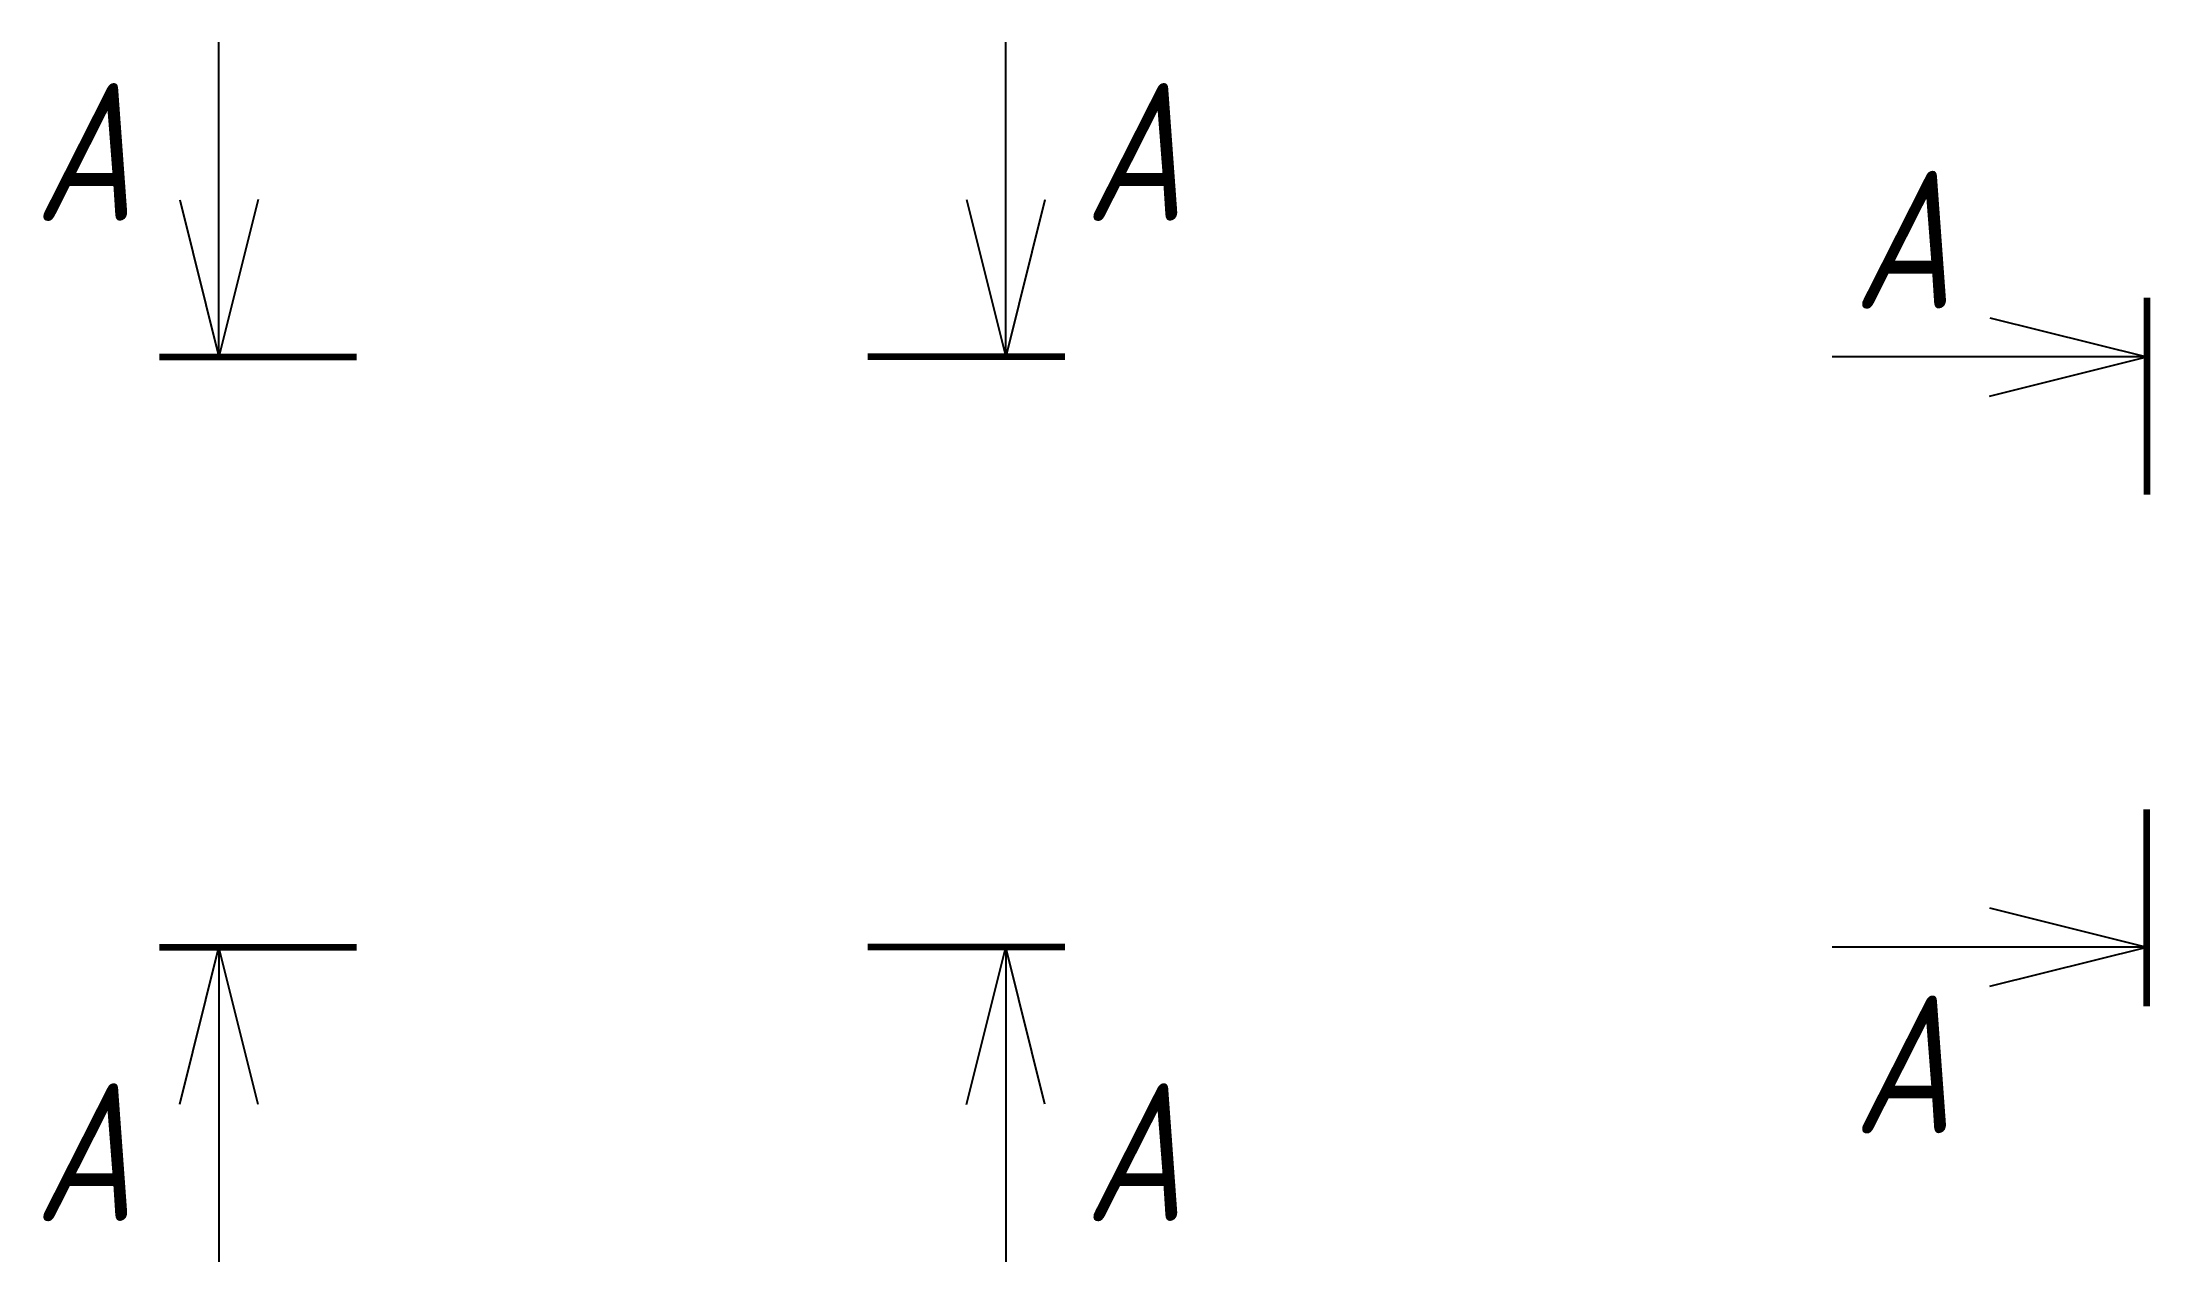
# Model space of a CAD drawing. Header units: millimetres. Extents: x 41 to 148, y 214 to 276.
import ezdxf

# ---------------------------------------------------------------- set-up
doc = ezdxf.new("R2010")
doc.units = ezdxf.units.MM
doc.header["$LTSCALE"] = 0.5
doc.layers.get('0').update_dxf_attribs({"lineweight": 60})
doc.styles.get("Standard").update_dxf_attribs({"font": 'isocpeui.ttf', "width": 0.9})

# ---------------------------------------------------------------- blocks, each defined once
blk = doc.blocks.new('lvraz')
at = {"lineweight": -3}
for p, q in [((0, 0), (0, 16)), ((-1.98, 7.99), (0, 0)), ((2, 8), (0, 0))]:
    blk.add_line(p, q, dxfattribs=at)
at = {"lineweight": 100}
blk.add_line((-3, 0), (7, 0), dxfattribs=at)
at = {"width": 0.8}
blk.add_text('A', height=7, dxfattribs=at).set_placement((-9.37, 6.92))
blk = doc.blocks.new('Pvraz')
at = {"lineweight": -3}
for p, q in [((0, 0), (0, 16)), ((-2, 8), (0, 0)), ((1.98, 7.99), (0, 0))]:
    blk.add_line(p, q, dxfattribs=at)
at = {"lineweight": 100}
blk.add_line((3, 0), (-7, 0), dxfattribs=at)
at = {"width": 0.8}
blk.add_text('A', height=7, dxfattribs=at).set_placement((4, 6.92))
blk = doc.blocks.new('Vraz')
at = {"lineweight": 100}
blk.add_line((0, 3), (0, -7), dxfattribs=at)
at = {"lineweight": -3}
for p, q in [((-7.99, 1.98), (0, 0)), ((0, 0), (-16, 0)), ((-8, -2), (0, 0))]:
    blk.add_line(p, q, dxfattribs=at)
at = {"width": 0.8}
blk.add_text('A', height=7, dxfattribs=at).set_placement((-14.93, 2.46))
blk = doc.blocks.new('lnraz')
at = {"lineweight": 100}
blk.add_line((-3, 0), (7, 0), dxfattribs=at)
at = {"lineweight": -3}
for p, q in [((-1.98, -7.99), (0, 0)), ((0, 0), (0, -16)), ((2, -8), (0, 0))]:
    blk.add_line(p, q, dxfattribs=at)
at = {"width": 0.8}
blk.add_text('A', height=7, dxfattribs=at).set_placement((-9.37, -13.92))
blk = doc.blocks.new('Pnraz')
at = {"lineweight": 100}
blk.add_line((3, 0), (-7, 0), dxfattribs=at)
at = {"lineweight": -3}
for p, q in [((-2, -8), (0, 0)), ((0, 0), (0, -16)), ((1.98, -7.99), (0, 0))]:
    blk.add_line(p, q, dxfattribs=at)
at = {"width": 0.8}
blk.add_text('A', height=7, dxfattribs=at).set_placement((4, -13.92))
blk = doc.blocks.new('Nraz')
at = {"lineweight": 100}
blk.add_line((0, -3), (0, 7), dxfattribs=at)
at = {"lineweight": -3}
for p, q in [((-8, 2), (0, 0)), ((0, 0), (-16, 0)), ((-7.99, -1.98), (0, 0))]:
    blk.add_line(p, q, dxfattribs=at)
at = {"width": 0.8}
blk.add_text('A', height=7, dxfattribs=at).set_placement((-14.93, -9.46))

msp = doc.modelspace()

# ---------------------------------------------------------------- block references
for name, p in [('lvraz', (50, 260)), ('Pvraz', (90, 260)), ('Vraz', (148, 260)), ('Nraz', (148, 230)), ('lnraz', (50, 230)), ('Pnraz', (90, 230))]:
    msp.add_blockref(name, p)

doc.saveas('drawing.dxf')
